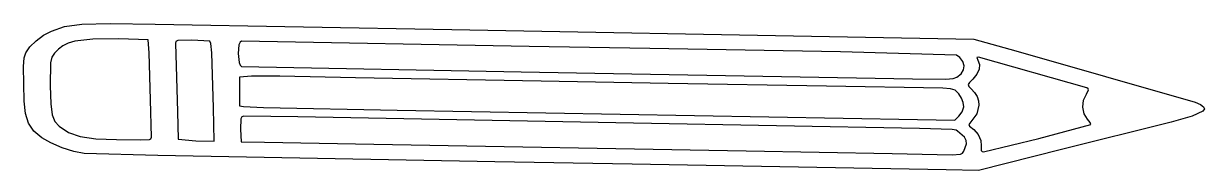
# Model space of a CAD drawing. Extents: x 924 to 1863, y 232 to 958.
# Drawn here: x 924.3 to 1105.7, y 834.6 to 857.1 of the extents above; entities that cross this region are included whole.
import ezdxf

# ---------------------------------------------------------------- set-up
doc = ezdxf.new("R2010")
doc.units = 0

msp = doc.modelspace()

# ---------------------------------------------------------------- linework, layer by layer
at = {"layer": 'Layer 1'}
for p, q in [((928.62229, 855.96605), (930.609971, 856.635793)), ((930.609971, 856.635793), (933.29779, 856.991979)), ((933.29779, 856.991979), (937.625184, 857.09626)), ((937.625184, 857.09626), (944.53159, 857.01029)), ((944.53159, 857.01029), (990.12959, 856.17144)), ((990.12959, 856.17144), (1050.88449, 855.08332)), ((925.289911, 853.537742), (926.236432, 854.462666)), ((926.236432, 854.462666), (927.385436, 855.304313)), ((927.385436, 855.304313), (928.62229, 855.96605)), ((932.198826, 854.389377), (931.19043, 854.09346)), ((934.94255, 854.712858), (932.198826, 854.389377)), ((938.9653, 854.74742), (934.94255, 854.712858)), ((943.46882, 854.62251), (938.9653, 854.74742)), ((943.6344, 852.62854), (943.46882, 854.62251)), ((947.692859, 854.36058), (947.65012, 854.09338)), ((947.993445, 854.501107), (947.692859, 854.36058)), ((950.15387, 854.54384), (947.993445, 854.501107)), ((952.94477, 854.41604), (950.15387, 854.54384)), ((953.110785, 854.034517), (952.94477, 854.41604)), ((957.567752, 854.25412), (957.412311, 853.822363)), ((957.7886, 854.41399), (957.567752, 854.25412)), ((1001.9801, 853.60983), (957.7886, 854.41399)), ((1050.88449, 855.08332), (1070.26729, 854.73243)), ((1070.26729, 854.73243), (1076.74239, 852.91092)), ((924.440043, 851.850707), (924.6605, 852.62617)), ((924.6605, 852.62617), (925.289911, 853.537742)), ((929.06149, 852.545), (928.677659, 851.932365)), ((929.66823, 853.181604), (929.06149, 852.545)), ((930.362387, 853.694313), (929.66823, 853.181604)), ((931.19043, 854.09346), (930.362387, 853.694313)), ((943.83421, 845.38692), (943.6344, 852.62854)), ((947.65012, 854.09338), (947.94641, 843.57318)), ((953.236695, 852.620252), (953.110785, 854.034517)), ((953.5051, 844.19514), (953.236695, 852.620252)), ((957.412311, 853.822363), (957.295061, 852.499154)), ((957.295061, 852.499154), (957.431681, 851.156292)), ((1020.5385, 853.27808), (1001.9801, 853.60983)), ((1049.8165, 852.746), (1020.5385, 853.27808)), ((1067.6177, 852.24399), (1049.8165, 852.746)), ((1076.74239, 852.91092), (1104.26629, 845.03811)), ((924.330917, 850.501544), (924.440043, 851.850707)), ((928.465383, 851.081006), (928.41334, 847.5721)), ((928.677659, 851.932365), (928.465383, 851.081006)), ((957.431681, 851.156292), (957.593576, 850.699971)), ((957.593576, 850.699971), (957.817, 850.50571)), ((1068.109663, 851.882883), (1067.6177, 852.24399)), ((1068.5831, 851.27816), (1068.109663, 851.882883)), ((1068.5832, 851.27812), (1068.5831, 851.27816)), ((1068.795389, 850.639654), (1068.5832, 851.27812)), ((1068.704137, 849.998376), (1068.795389, 850.639654)), ((1071.0001, 851.96311), (1070.73335, 851.886171)), ((1070.73335, 851.886171), (1070.9121, 851.4649)), ((1070.9121, 851.4649), (1071.167714, 850.800719)), ((1087.6566, 847.23326), (1071.0001, 851.96311)), ((1071.167714, 850.800719), (1071.115387, 850.084404)), ((924.41799, 845.20384), (924.330917, 850.501544)), ((959.330331, 849.021154), (957.4875, 848.8942)), ((957.4875, 848.8942), (957.4993, 846.67584)), ((957.817, 850.50571), (1000.7601, 849.68814)), ((963.6668, 849.00929), (959.330331, 849.021154)), ((975.3105, 848.8044), (963.6668, 849.00929)), ((1003.803, 848.29032), (975.3105, 848.8044)), ((1000.7601, 849.68814), (1017.7689, 849.38103)), ((1017.7689, 849.38103), (1060.8727, 848.60474)), ((1067.11105, 848.685154), (1067.6715, 848.86645)), ((1067.6715, 848.86645), (1068.324492, 849.394053)), ((1068.324492, 849.394053), (1068.704137, 849.998376)), ((1070.761617, 849.33922), (1070.1129, 848.58843)), ((1071.115387, 850.084404), (1070.761617, 849.33922)), ((928.41334, 847.5721), (928.517017, 844.801119)), ((1023.3189, 847.93267), (1003.803, 848.29032)), ((1047.6747, 847.49529), (1023.3189, 847.93267)), ((1065.5459, 847.18162), (1047.6747, 847.49529)), ((1060.8727, 848.60474), (1065.98525, 848.588591)), ((1066.705863, 847.09344), (1065.5459, 847.18162)), ((1065.98525, 848.588591), (1067.11105, 848.685154)), ((1067.3925, 846.88076), (1066.705863, 847.09344)), ((1069.599425, 848.079675), (1069.4038, 847.743156)), ((1069.4038, 847.743156), (1069.5072, 847.450927)), ((1069.5072, 847.450927), (1069.8908, 847.07504)), ((1070.1129, 848.58843), (1069.599425, 848.079675)), ((1069.8908, 847.07504), (1070.407591, 846.517872)), ((1087.846655, 847.10844), (1087.6566, 847.23326)), ((1087.896037, 846.918333), (1087.846655, 847.10844)), ((924.612586, 843.285608), (924.41799, 845.20384)), ((943.96725, 839.65617), (943.83418, 845.38692)), ((943.83418, 845.38692), (943.83421, 845.38692)), ((957.4993, 846.67584), (957.5023, 844.48632)), ((1067.957839, 846.345068), (1067.3925, 846.88076)), ((1068.399063, 845.680145), (1067.957839, 846.345068)), ((1068.670205, 844.975232), (1068.399063, 845.680145)), ((1070.407591, 846.517872), (1070.774723, 845.909022)), ((1070.774723, 845.909022), (1070.99236, 845.264075)), ((1070.99236, 845.264075), (1071.060662, 844.598616)), ((1087.016412, 844.27853), (1087.131227, 845.336106)), ((1087.131227, 845.336106), (1087.5666, 846.27504)), ((1087.5666, 846.27504), (1087.896037, 846.918333)), ((928.517017, 844.801119), (928.724635, 843.108841)), ((947.94641, 843.57318), (948.06933, 839.37547)), ((953.50516, 844.19522), (953.5051, 844.19514)), ((953.58676, 839.05513), (953.50516, 844.19522)), ((957.5023, 844.48632), (958.100857, 844.35834)), ((958.100857, 844.35834), (961.174278, 844.239076)), ((961.174278, 844.239076), (981.7291, 843.84058)), ((981.7291, 843.84058), (1061.6445, 842.39186)), ((1067.9871, 842.89056), (1068.4682, 843.558989)), ((1068.4682, 843.558989), (1068.724, 844.31963)), ((1068.7253, 844.31957), (1068.670205, 844.975232)), ((1068.724, 844.31963), (1068.7253, 844.31957)), ((1071.060662, 844.598616), (1070.74992, 843.268503)), ((1087.215642, 843.265001), (1087.016412, 844.27853)), ((1105.45639, 843.650026), (1103.829677, 842.893569)), ((1104.26629, 845.03811), (1105.088388, 844.681066)), ((1105.088388, 844.681066), (1105.569002, 844.337538)), ((1105.695785, 843.997275), (1105.45639, 843.650026)), ((1105.569002, 844.337538), (1105.695785, 843.997275)), ((925.08226, 841.803809), (924.612586, 843.285608)), ((925.898299, 840.610075), (925.08226, 841.803809)), ((928.724635, 843.108841), (929.127538, 842.089788)), ((929.127538, 842.089788), (929.81707, 841.33848)), ((957.704371, 842.461763), (957.6529, 840.90101)), ((957.86587, 842.777738), (957.704371, 842.461763)), ((958.14345, 842.88757), (957.86587, 842.777738)), ((966.4268, 842.78877), (958.14345, 842.88757)), ((1018.0179, 841.84294), (966.4268, 842.78877)), ((1061.916, 841.022354), (1018.0179, 841.84294)), ((1061.6445, 842.39186), (1067.3452, 842.28782)), ((1067.3452, 842.28782), (1067.9871, 842.89056)), ((1069.8438, 842.04336), (1069.49775, 841.591996)), ((1069.49775, 841.591996), (1069.6125, 841.34356)), ((1070.74992, 843.268503), (1069.8438, 842.04336)), ((1080.257087, 839.494039), (1088.2545, 841.598)), ((1100.59, 841.986), (1083.7378, 837.77426)), ((1087.7224, 842.45821), (1087.215642, 843.265001)), ((1088.174525, 841.913256), (1087.7218, 842.45823)), ((1087.7218, 842.45823), (1087.7224, 842.45821)), ((1088.2545, 841.598), (1088.174525, 841.913256)), ((1100.59009, 841.98616), (1100.59, 841.986)), ((1103.829677, 842.893569), (1100.59009, 841.98616)), ((927.13199, 839.55604), (925.898299, 840.610075)), ((929.81707, 841.33848), (931.218053, 840.403577)), ((931.218053, 840.403577), (933.014653, 839.782265)), ((933.014653, 839.782265), (935.407521, 839.427811)), ((957.6529, 840.90101), (957.7286, 838.96849)), ((1066.957481, 840.826757), (1061.916, 841.022354)), ((1067.566432, 840.724699), (1066.957481, 840.826757)), ((1067.7828, 840.59773), (1067.566432, 840.724699)), ((1068.842375, 839.656936), (1067.7828, 840.59773)), ((1069.6125, 841.34356), (1070.308939, 840.864463)), ((1070.308939, 840.864463), (1070.923563, 840.076255)), ((1070.923563, 840.076255), (1071.33683, 839.175412)), ((928.498515, 838.779087), (927.13199, 839.55604)), ((930.229956, 838.054075), (928.498515, 838.779087)), ((932.043592, 837.484246), (930.229956, 838.054075)), ((935.407521, 839.427811), (938.59731, 839.29348)), ((938.59731, 839.29348), (942.27519, 839.24708)), ((942.27519, 839.24708), (943.654774, 839.301029)), ((943.654774, 839.301029), (943.894272, 839.42882)), ((943.894272, 839.42882), (943.96725, 839.65617)), ((948.06933, 839.37547), (950.769673, 839.089454)), ((950.769673, 839.089454), (953.58676, 839.05513)), ((957.7286, 838.96849), (961.35403, 838.90349)), ((961.35403, 838.90349), (978.11853, 838.59733)), ((978.11853, 838.59733), (1035.32453, 837.55941)), ((1068.76243, 837.53059), (1069.16973, 838.65944)), ((1069.110131, 839.147581), (1068.842375, 839.656936)), ((1069.1695, 838.65954), (1069.110131, 839.147581)), ((1069.16973, 838.65944), (1069.1695, 838.65954)), ((1071.33683, 839.175412), (1071.4292, 838.35841)), ((1071.4292, 838.35841), (1071.4256, 837.611924)), ((1071.7817, 837.43774), (1080.257087, 839.494039)), ((933.6567, 837.17284), (932.043592, 837.484246)), ((944.9313, 836.8458), (933.6567, 837.17284)), ((996.7284, 835.90852), (944.9313, 836.8458)), ((1035.32453, 837.55941), (1057.73673, 837.14654)), ((1057.73673, 837.14654), (1066.93843, 836.97557)), ((1066.93843, 836.97557), (1068.239417, 837.047197)), ((1068.239417, 837.047197), (1068.534819, 837.218185)), ((1068.534819, 837.218185), (1068.76243, 837.53059)), ((1083.7378, 837.77426), (1070.9882, 834.57854)), ((1071.4256, 837.611924), (1071.555256, 837.46202)), ((1071.555256, 837.46202), (1071.7817, 837.43774)), ((1017.7941, 835.52632), (996.7284, 835.90852)), ((1066.0384, 834.66134), (1017.7941, 835.52632)), ((1070.9882, 834.57854), (1066.0384, 834.66134))]:
    msp.add_line(p, q, dxfattribs=at)

doc.saveas('drawing.dxf')
